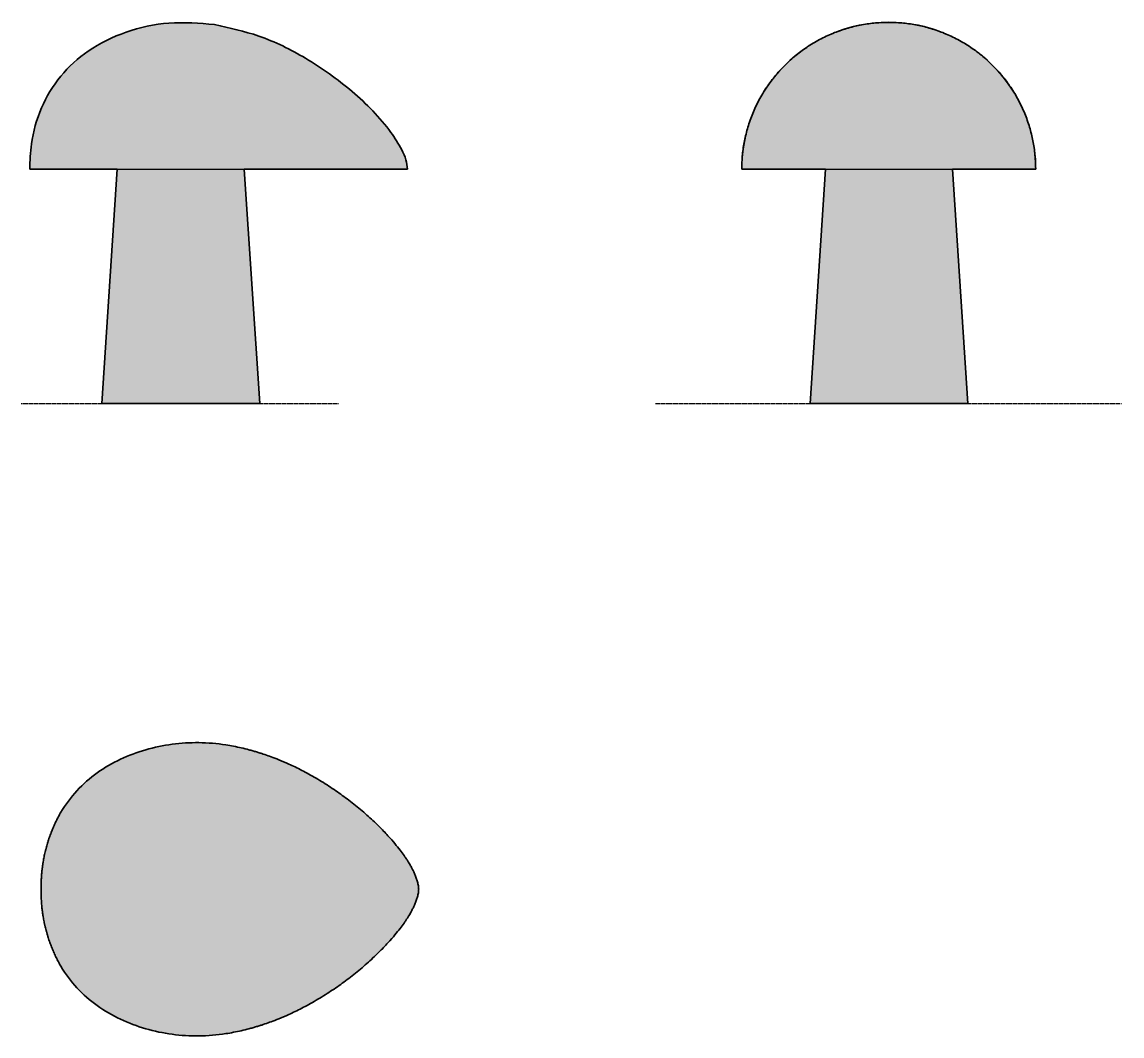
# Model space of a CAD drawing. Header units: millimetres. Extents: x 0 to 684, y -393 to 237.
import ezdxf

# ---------------------------------------------------------------- set-up
doc = ezdxf.new("R2010")
doc.units = ezdxf.units.MM
doc.linetypes.add('Dots', pattern=[1, 0, -1])
doc.layers.add('Blocks', color=7, linetype='Continuous')
doc.layers.add('Blocks$Fill', color=7, linetype='Continuous', true_color=0xffffff)
for name, color, linetype, lineweight, true_color in [('Blocks$Inner', 7, 'Continuous', 25, 0x007f00), ('Blocks$Outline', 7, 'Continuous', 35, 0xff3f3f), ('Groud', 7, 'Dots', 25, 0x243775)]:
    doc.layers.add(name, color=color, linetype=linetype, lineweight=lineweight, true_color=true_color)

# ---------------------------------------------------------------- blocks, each defined once
blk = doc.blocks.new('Night Owl Table Lamp Side')
at = {"layer": 'Blocks$Fill'}
blk.add_hatch(color=256, dxfattribs=at).paths.add_polyline_path([(236.07, 145.6), (236.04, 147.62), (235.97, 149.67), (235.86, 151.73), (235.7, 153.81), (235.48, 155.9), (235.22, 158), (234.91, 160.11), (234.54, 162.23), (234.12, 164.35), (233.65, 166.48), (233.12, 168.61), (232.54, 170.75), (231.9, 172.88), (231.2, 175.01), (230.45, 177.13), (229.65, 179.24), (228.78, 181.35), (227.86, 183.44), (226.89, 185.52), (225.85, 187.58), (224.76, 189.62), (223.62, 191.64), (222.42, 193.64), (221.17, 195.61), (219.86, 197.56), (218.5, 199.47), (217.09, 201.36), (215.62, 203.21), (214.11, 205.02), (212.55, 206.8), (210.94, 208.53), (209.29, 210.23), (207.6, 211.88), (205.86, 213.49), (204.09, 215.05), (202.27, 216.56), (200.42, 218.02), (198.54, 219.43), (196.62, 220.79), (194.68, 222.1), (192.7, 223.36), (190.71, 224.56), (188.68, 225.7), (186.64, 226.79), (184.58, 227.82), (182.5, 228.8), (180.41, 229.72), (178.31, 230.58), (176.19, 231.39), (174.07, 232.14), (171.94, 232.83), (169.81, 233.47), (167.68, 234.06), (165.55, 234.58), (163.42, 235.06), (161.29, 235.48), (159.17, 235.84), (157.06, 236.16), (154.96, 236.42), (152.87, 236.63), (150.8, 236.79), (148.73, 236.91), (146.69, 236.98), (144.66, 237), (142.63, 236.98), (140.58, 236.91), (138.52, 236.79), (136.45, 236.63), (134.36, 236.42), (132.26, 236.16), (130.15, 235.84), (128.03, 235.48), (125.9, 235.06), (123.77, 234.58), (121.64, 234.06), (119.51, 233.47), (117.38, 232.83), (115.25, 232.14), (113.13, 231.39), (111.01, 230.58), (108.91, 229.72), (106.82, 228.8), (104.74, 227.82), (102.68, 226.79), (100.63, 225.7), (98.61, 224.56), (96.61, 223.36), (94.64, 222.1), (92.7, 220.79), (90.78, 219.43), (88.9, 218.02), (87.05, 216.56), (85.23, 215.05), (83.46, 213.49), (81.72, 211.88), (80.03, 210.23), (78.37, 208.53), (76.77, 206.8), (75.21, 205.02), (73.7, 203.21), (72.23, 201.36), (70.82, 199.47), (69.46, 197.56), (68.15, 195.61), (66.9, 193.64), (65.7, 191.64), (64.55, 189.62), (63.47, 187.58), (62.43, 185.52), (61.46, 183.44), (60.54, 181.35), (59.67, 179.24), (58.86, 177.13), (58.11, 175.01), (57.42, 172.88), (56.78, 170.75), (56.2, 168.61), (55.67, 166.48), (55.2, 164.35), (54.78, 162.23), (54.41, 160.11), (54.1, 158), (53.84, 155.9), (53.62, 153.81), (53.46, 151.73), (53.34, 149.67), (53.28, 147.62), (53.25, 145.6), (105.38, 145.6), (95.83, 0), (193.89, 0), (184.35, 145.6)], flags=0)
at = {"layer": 'Blocks$Inner'}
blk.add_line((53.25, 145.6), (236.07, 145.6), dxfattribs=at)
blk.add_lwpolyline([(105.38, 145.6), (95.83, 0), (193.89, 0), (184.35, 145.6)], dxfattribs=at)
blk.add_arc((144.66, 145.6), 91.41, 0, 180, dxfattribs=at)
at = {"layer": 'Blocks$Outline'}
for points in [[(53.25, 145.6), (105.38, 145.6)], [(105.38, 145.6), (95.83, 0)], [(193.89, 0), (184.35, 145.6)], [(184.35, 145.6), (236.07, 145.6)], [(95.83, 0), (193.89, 0)]]:
    blk.add_lwpolyline(points, dxfattribs=at)
blk.add_rational_spline([(236.07, 145.6), (236.07, 237), (144.66, 237), (53.25, 237), (53.25, 145.6)], [1, 0.707106782777, 1, 0.707106782777, 1], degree=2, knots=[0, 0, 0, 143.579578, 143.579578, 287.159156, 287.159156, 287.159156], dxfattribs=at)
blk = doc.blocks.new('Night Owl Table Lamp Top')
at = {"layer": 'Blocks$Fill'}
blk.add_hatch(color=256, dxfattribs=at).paths.add_polyline_path([(114.78, 89.8), (112.7, 90.11), (110.61, 90.38), (108.53, 90.61), (106.45, 90.8), (104.36, 90.95), (102.27, 91.07), (100.18, 91.15), (98.09, 91.19), (96, 91.2), (93.91, 91.17), (91.81, 91.1), (89.72, 90.99), (87.63, 90.85), (85.54, 90.67), (83.45, 90.45), (81.37, 90.19), (79.29, 89.89), (77.22, 89.56), (75.16, 89.19), (73.11, 88.77), (71.06, 88.33), (69.02, 87.84), (66.99, 87.31), (64.97, 86.75), (62.96, 86.14), (60.97, 85.5), (58.98, 84.82), (57.01, 84.1), (55.06, 83.35), (53.12, 82.55), (51.2, 81.71), (49.29, 80.84), (47.41, 79.92), (45.54, 78.97), (43.7, 77.97), (41.87, 76.93), (40.08, 75.85), (38.3, 74.74), (36.56, 73.58), (34.84, 72.38), (33.15, 71.14), (31.49, 69.85), (29.86, 68.53), (28.27, 67.17), (26.71, 65.76), (25.19, 64.32), (23.7, 62.84), (22.26, 61.32), (20.86, 59.77), (19.49, 58.17), (18.17, 56.54), (16.9, 54.88), (15.66, 53.19), (14.47, 51.46), (13.32, 49.7), (12.22, 47.92), (10.72, 45.21), (9.31, 42.44), (7.99, 39.61), (6.76, 36.73), (5.63, 33.8), (4.6, 30.84), (3.67, 27.83), (2.84, 24.79), (2.11, 21.73), (1.49, 18.65), (0.98, 15.55), (0.57, 12.44), (0.27, 9.32), (0.07, 6.21), (-0.02, 3.1), (0, 0), (-0.02, -3.1), (0.07, -6.21), (0.27, -9.32), (0.57, -12.44), (0.98, -15.55), (1.49, -18.65), (2.11, -21.73), (2.84, -24.79), (3.67, -27.83), (4.6, -30.84), (5.63, -33.8), (6.76, -36.73), (7.99, -39.61), (9.31, -42.44), (10.72, -45.21), (12.22, -47.92), (13.32, -49.7), (14.47, -51.46), (15.66, -53.19), (16.9, -54.88), (18.17, -56.54), (19.49, -58.17), (20.86, -59.77), (22.26, -61.32), (23.7, -62.84), (25.19, -64.32), (26.71, -65.76), (28.27, -67.17), (29.86, -68.53), (31.49, -69.85), (33.15, -71.14), (34.84, -72.38), (36.56, -73.58), (38.3, -74.74), (40.08, -75.85), (41.87, -76.93), (43.7, -77.97), (45.54, -78.97), (47.41, -79.92), (49.29, -80.84), (51.2, -81.71), (53.12, -82.55), (55.06, -83.35), (57.01, -84.1), (58.98, -84.82), (60.97, -85.5), (62.96, -86.14), (64.97, -86.75), (66.99, -87.31), (69.02, -87.84), (71.06, -88.33), (73.11, -88.77), (75.16, -89.19), (77.22, -89.56), (79.29, -89.89), (81.37, -90.19), (83.45, -90.45), (85.54, -90.67), (87.63, -90.85), (89.72, -90.99), (91.81, -91.1), (93.91, -91.17), (96, -91.2), (98.09, -91.19), (100.18, -91.15), (102.27, -91.07), (104.36, -90.95), (106.45, -90.8), (108.53, -90.61), (110.61, -90.38), (112.7, -90.11), (114.78, -89.8), (117.2, -89.41), (119.61, -88.97), (122.02, -88.49), (124.41, -87.96), (129.17, -86.78), (133.89, -85.44), (138.12, -84.09), (142.03, -82.74), (146.48, -81.05), (149.16, -79.97), (152.27, -78.63), (155.88, -76.99), (159.9, -75.05), (164.2, -72.83), (168.68, -70.36), (173.23, -67.7), (177.73, -64.9), (182.1, -62.03), (186.24, -59.16), (190.3, -56.18), (194.44, -52.98), (198.54, -49.63), (202.53, -46.18), (206.31, -42.73), (209.79, -39.37), (212.91, -36.2), (215.64, -33.3), (217.95, -30.71), (219.93, -28.41), (221.65, -26.31), (223.15, -24.41), (224.47, -22.65), (225.64, -21.01), (226.72, -19.44), (227.74, -17.89), (228.63, -16.45), (229.36, -15.21), (229.98, -14.11), (230.51, -13.12), (230.98, -12.2), (231.43, -11.28), (231.89, -10.3), (232.35, -9.25), (232.81, -8.13), (233.25, -6.97), (233.46, -6.39), (233.65, -5.8), (233.84, -5.22), (234, -4.63), (234.16, -4.04), (234.3, -3.44), (234.42, -2.84), (234.52, -2.24), (234.6, -1.68), (234.66, -1.12), (234.71, -0.56), (234.74, 0), (234.71, 0.56), (234.66, 1.12), (234.6, 1.68), (234.52, 2.24), (234.42, 2.84), (234.3, 3.44), (234.16, 4.04), (234, 4.63), (233.84, 5.22), (233.65, 5.8), (233.46, 6.39), (233.25, 6.97), (232.81, 8.13), (232.35, 9.25), (231.89, 10.3), (231.43, 11.28), (230.98, 12.2), (230.51, 13.12), (229.98, 14.11), (229.36, 15.21), (228.63, 16.45), (227.74, 17.89), (226.72, 19.44), (225.64, 21.01), (224.47, 22.65), (223.15, 24.41), (221.65, 26.31), (219.93, 28.41), (217.95, 30.71), (215.64, 33.3), (212.91, 36.2), (209.79, 39.37), (206.31, 42.73), (202.53, 46.18), (198.54, 49.63), (194.44, 52.98), (190.3, 56.18), (186.24, 59.16), (182.1, 62.03), (177.73, 64.9), (173.23, 67.7), (168.68, 70.36), (164.2, 72.83), (159.9, 75.05), (155.88, 76.99), (152.27, 78.63), (149.16, 79.97), (146.48, 81.05), (142.03, 82.74), (138.12, 84.09), (133.89, 85.44), (129.17, 86.78), (124.41, 87.96), (122.02, 88.49), (119.61, 88.97), (117.2, 89.41)], flags=0)
at = {"layer": 'Blocks$Inner'}
for centre, start, end in [((92.2, 2.01), 150.14275, 181.24734), ((92.2, -2.01), 178.75266, 209.85725)]:
    blk.add_arc(centre, 92.22, start, end, dxfattribs=at)
for points in [[(114.78, 89.8), (109.22, 90.67), (98.12, 91.59), (81.31, 90.6), (64.86, 87.15), (49.1, 81.26), (34.53, 72.82), (21.82, 61.73), (15.1, 52.71), (12.22, 47.92)], [(12.22, -47.92), (15.1, -52.71), (21.82, -61.73), (34.53, -72.82), (49.1, -81.26), (64.86, -87.15), (81.31, -90.6), (98.12, -91.59), (109.22, -90.67), (114.78, -89.8)]]:
    blk.add_open_spline(points, degree=3, dxfattribs=at)
for points, knots in [([(234.74, 0), (234.7, 0.75), (234.56, 2.31), (234.04, 4.65), (233.28, 6.97), (232.35, 9.31), (231.43, 11.32), (230.54, 13.08), (229.62, 14.77), (228.66, 16.41), (227.76, 17.87), (226.73, 19.44), (225.3, 21.52), (223.27, 24.3), (220.1, 28.26), (215.92, 33.07), (210.04, 39.24), (203.89, 45.03), (198.56, 49.64), (194.44, 53.01), (190.28, 56.22), (186.25, 59.17), (182.15, 62.02), (177.75, 64.92), (173.23, 67.73), (167.15, 71.29), (159.71, 75.24), (151.92, 78.84), (146.25, 81.17), (141.94, 82.79), (138.8, 83.88), (136.14, 84.75), (133.91, 85.44), (131.53, 86.14), (128.39, 87), (124.42, 87.99), (119.62, 89), (116.4, 89.56), (114.78, 89.8)], [101.8261561, 101.8261561, 101.8261561, 101.8261561, 101.8589111, 101.8946254, 101.9303397, 101.966054, 102.0017682, 102.0374825, 102.0731968, 102.091054, 102.1089111, 102.1267682, 102.1446254, 102.1803397, 102.216054, 102.2517682, 102.2874825, 102.3231968, 102.341054, 102.3589111, 102.3767682, 102.3946254, 102.4124825, 102.4303397, 102.4481968, 102.466054, 102.5017682, 102.5374825, 102.5731968, 102.6089111, 102.6446254, 102.6624825, 102.6803397, 102.6981968, 102.716054, 102.7517682, 102.7874825, 102.8231968, 102.8231968, 102.8231968, 102.8231968]), ([(114.78, -89.8), (116.4, -89.56), (119.62, -89), (124.42, -87.99), (128.39, -87), (131.53, -86.14), (133.91, -85.44), (136.14, -84.75), (138.8, -83.88), (141.94, -82.79), (146.25, -81.17), (151.92, -78.84), (159.71, -75.24), (167.15, -71.29), (173.23, -67.73), (177.75, -64.92), (182.15, -62.02), (186.25, -59.17), (190.28, -56.22), (194.44, -53.01), (198.56, -49.64), (203.89, -45.03), (210.04, -39.24), (215.92, -33.07), (220.1, -28.26), (223.27, -24.3), (225.3, -21.52), (226.73, -19.44), (227.76, -17.87), (228.66, -16.41), (229.62, -14.77), (230.54, -13.08), (231.43, -11.32), (232.35, -9.31), (233.28, -6.97), (234.04, -4.65), (234.56, -2.31), (234.7, -0.75), (234.74, 0)], [100.8291154, 100.8291154, 100.8291154, 100.8291154, 100.8648297, 100.900544, 100.9362582, 100.9541154, 100.9719725, 100.9898297, 101.0076868, 101.0434011, 101.0791154, 101.1148297, 101.150544, 101.1862582, 101.2041154, 101.2219725, 101.2398297, 101.2576868, 101.275544, 101.2934011, 101.3112582, 101.3291154, 101.3648297, 101.400544, 101.4362582, 101.4719725, 101.5076868, 101.525544, 101.5434011, 101.5612582, 101.5791154, 101.6148297, 101.650544, 101.6862582, 101.7219725, 101.7576868, 101.7934011, 101.8261561, 101.8261561, 101.8261561, 101.8261561])]:
    blk.add_open_spline(points, degree=3, knots=knots, dxfattribs=at)
at = {"layer": 'Blocks$Outline'}
for points in [[(114.78, 89.8), (109.22, 90.67), (98.12, 91.59), (81.31, 90.6), (64.86, 87.15), (49.1, 81.26), (34.53, 72.82), (21.82, 61.73), (15.1, 52.71), (12.22, 47.92)], [(12.22, -47.92), (15.1, -52.71), (21.82, -61.73), (34.53, -72.82), (49.1, -81.26), (64.86, -87.15), (81.31, -90.6), (98.12, -91.59), (109.22, -90.67), (114.78, -89.8)]]:
    blk.add_open_spline(points, degree=3, dxfattribs=at)
for points, knots in [([(234.74, 0), (234.7, 0.75), (234.56, 2.31), (234.04, 4.65), (233.28, 6.97), (232.35, 9.31), (231.43, 11.32), (230.54, 13.08), (229.62, 14.77), (228.66, 16.41), (227.76, 17.87), (226.73, 19.44), (225.3, 21.52), (223.27, 24.3), (220.1, 28.26), (215.92, 33.07), (210.04, 39.24), (203.89, 45.03), (198.56, 49.64), (194.44, 53.01), (190.28, 56.22), (186.25, 59.17), (182.15, 62.02), (177.75, 64.92), (173.23, 67.73), (167.15, 71.29), (159.71, 75.24), (151.92, 78.84), (146.25, 81.17), (141.94, 82.79), (138.8, 83.88), (136.14, 84.75), (133.91, 85.44), (131.53, 86.14), (128.39, 87), (124.42, 87.99), (119.62, 89), (116.4, 89.56), (114.78, 89.8)], [-0.9970407, -0.9970407, -0.9970407, -0.9970407, -0.9642857, -0.9285714, -0.8928571, -0.8571429, -0.8214286, -0.7857143, -0.75, -0.7321429, -0.7142857, -0.6964286, -0.6785714, -0.6428571, -0.6071429, -0.5714286, -0.5357143, -0.5, -0.4821429, -0.4642857, -0.4464286, -0.4285714, -0.4107143, -0.3928571, -0.375, -0.3571429, -0.3214286, -0.2857143, -0.25, -0.2142857, -0.1785714, -0.1607143, -0.1428571, -0.125, -0.1071429, -0.0714286, -0.0357143, 0, 0, 0, 0]), ([(114.78, -89.8), (116.4, -89.56), (119.62, -89), (124.42, -87.99), (128.39, -87), (131.53, -86.14), (133.91, -85.44), (136.14, -84.75), (138.8, -83.88), (141.94, -82.79), (146.25, -81.17), (151.92, -78.84), (159.71, -75.24), (167.15, -71.29), (173.23, -67.73), (177.75, -64.92), (182.15, -62.02), (186.25, -59.17), (190.28, -56.22), (194.44, -53.01), (198.56, -49.64), (203.89, -45.03), (210.04, -39.24), (215.92, -33.07), (220.1, -28.26), (223.27, -24.3), (225.3, -21.52), (226.73, -19.44), (227.76, -17.87), (228.66, -16.41), (229.62, -14.77), (230.54, -13.08), (231.43, -11.32), (232.35, -9.31), (233.28, -6.97), (234.04, -4.65), (234.56, -2.31), (234.7, -0.75), (234.74, 0)], [0, 0, 0, 0, 0.0357143, 0.0714286, 0.1071429, 0.125, 0.1428571, 0.1607143, 0.1785714, 0.2142857, 0.25, 0.2857143, 0.3214286, 0.3571429, 0.375, 0.3928571, 0.4107143, 0.4285714, 0.4464286, 0.4642857, 0.4821429, 0.5, 0.5357143, 0.5714286, 0.6071429, 0.6428571, 0.6785714, 0.6964286, 0.7142857, 0.7321429, 0.75, 0.7857143, 0.8214286, 0.8571429, 0.8928571, 0.9285714, 0.9642857, 0.9970407, 0.9970407, 0.9970407, 0.9970407])]:
    blk.add_open_spline(points, degree=3, knots=knots, dxfattribs=at)
for points in [[(12.22, 47.92), (-0.56, 25.66), (0, 0)], [(0, 0), (-0.56, -25.66), (12.22, -47.92)]]:
    blk.add_rational_spline(points, [1, 0.963386145654, 1], degree=2, dxfattribs=at)
blk = doc.blocks.new('Night Owl Table Lamp Front')
at = {"layer": 'Blocks$Fill'}
blk.add_hatch(color=256, dxfattribs=at).paths.add_polyline_path([(119.78, 235.6), (112.65, 236.18), (105.53, 236.63), (101.97, 236.75), (98.42, 236.79), (94.87, 236.73), (93.1, 236.65), (91.32, 236.54), (89.63, 236.4), (87.94, 236.24), (86.25, 236.04), (84.57, 235.81), (81.21, 235.26), (77.86, 234.6), (74.54, 233.82), (71.23, 232.94), (67.96, 231.96), (64.72, 230.88), (61.61, 229.74), (58.55, 228.51), (55.53, 227.19), (52.55, 225.78), (49.62, 224.27), (48.18, 223.47), (46.75, 222.66), (45.34, 221.81), (43.94, 220.94), (42.56, 220.05), (41.19, 219.13), (38.83, 217.44), (36.52, 215.66), (34.27, 213.81), (32.08, 211.89), (31.02, 210.9), (29.97, 209.89), (28.94, 208.86), (27.92, 207.81), (26.93, 206.75), (25.96, 205.67), (25, 204.57), (24.07, 203.45), (23.16, 202.33), (22.28, 201.19), (21.41, 200.03), (20.57, 198.86), (19.75, 197.67), (18.94, 196.47), (18.16, 195.26), (17.4, 194.03), (15.95, 191.53), (14.58, 188.99), (13.3, 186.4), (12.11, 183.76), (11, 181.06), (9.98, 178.32), (9.05, 175.55), (8.22, 172.75), (7.49, 169.92), (6.85, 167.07), (6.32, 164.21), (6.09, 162.77), (5.88, 161.33), (5.64, 159.37), (5.45, 157.41), (5.15, 153.48), (4.8, 145.6), (59.27, 145.6), (49.72, 0), (147.79, 0), (138.23, 145.6), (239.75, 145.6), (239.32, 148.56), (239.19, 149.29), (239.04, 150.02), (238.88, 150.75), (238.69, 151.47), (238.58, 151.88), (238.45, 152.28), (238.18, 153.09), (237.88, 153.89), (237.56, 154.68), (237.21, 155.47), (236.85, 156.25), (236.09, 157.78), (235.35, 159.18), (234.58, 160.56), (233.78, 161.92), (232.96, 163.26), (232.11, 164.59), (231.24, 165.9), (229.44, 168.48), (228.14, 170.25), (226.8, 171.99), (225.43, 173.71), (224.03, 175.4), (221.14, 178.72), (218.14, 181.94), (215.03, 185.07), (211.84, 188.12), (208.58, 191.08), (205.25, 193.97), (201.82, 196.82), (198.33, 199.6), (194.79, 202.3), (191.19, 204.93), (187.54, 207.47), (183.84, 209.95), (180.08, 212.34), (176.27, 214.66), (172.8, 216.69), (169.28, 218.64), (165.71, 220.51), (162.11, 222.3), (158.46, 224), (154.78, 225.59), (151.05, 227.08), (147.28, 228.44), (143.91, 229.55), (140.52, 230.57), (137.1, 231.52), (133.66, 232.41)], flags=0)
at = {"layer": 'Blocks$Inner'}
blk.add_line((4.8, 145.6), (239.75, 145.6), dxfattribs=at)
blk.add_lwpolyline([(59.27, 145.6), (49.72, 0), (147.79, 0), (138.23, 145.6)], dxfattribs=at)
for points, knots in [([(119.78, 235.6), (110.27, 236.41), (91.69, 237.99), (64.65, 231.95), (41.39, 220.7), (23.23, 204.21), (11.11, 184.11), (5.47, 163.89), (4.99, 150.86), (4.8, 145.6)], [558.88095, 558.88095, 558.88095, 558.88095, 587.350833, 614.5544, 640.848522, 664.064662, 687.099071, 710.381449, 726.152854, 726.152854, 726.152854, 726.152854]), ([(239.75, 145.6), (239.49, 147.58), (238.92, 151.83), (235.38, 159.61), (225.6, 174.97), (205.72, 194.86), (177.78, 214.81), (148.82, 229.22), (129.06, 233.56), (119.78, 235.6)], [402.220178, 402.220178, 402.220178, 402.220178, 408.187279, 415.01775, 427.615432, 462.757156, 498.359393, 530.460092, 558.88095, 558.88095, 558.88095, 558.88095])]:
    blk.add_open_spline(points, degree=3, knots=knots, dxfattribs=at)
at = {"layer": 'Blocks$Outline'}
for points in [[(4.8, 145.6), (59.27, 145.6)], [(59.27, 145.6), (49.72, 0)], [(147.79, 0), (138.23, 145.6)], [(138.23, 145.6), (239.75, 145.6)], [(49.72, 0), (147.79, 0)]]:
    blk.add_lwpolyline(points, dxfattribs=at)
for points, knots in [([(119.78, 235.6), (110.27, 236.41), (91.69, 237.99), (64.65, 231.95), (41.39, 220.7), (23.23, 204.21), (11.11, 184.11), (5.47, 163.89), (4.99, 150.86), (4.8, 145.6)], [0, 0, 0, 0, 28.469883, 55.67345, 81.967572, 105.183711, 128.218121, 151.500499, 167.271904, 167.271904, 167.271904, 167.271904]), ([(239.75, 145.6), (239.49, 147.58), (238.92, 151.83), (235.38, 159.61), (225.6, 174.97), (205.72, 194.86), (177.78, 214.81), (148.82, 229.22), (129.06, 233.56), (119.78, 235.6)], [-156.660772, -156.660772, -156.660772, -156.660772, -150.693671, -143.8632, -131.265519, -96.123794, -60.521557, -28.420858, 0, 0, 0, 0])]:
    blk.add_open_spline(points, degree=3, knots=knots, dxfattribs=at)

msp = doc.modelspace()

# ---------------------------------------------------------------- linework, layer by layer
at = {"layer": 'Groud'}
for points in [[(0, 0), (197.51, 0)], [(394.26, 0), (683.98, 0)]]:
    msp.add_lwpolyline(points, dxfattribs=at)

# ---------------------------------------------------------------- block references
at = {"layer": 'Blocks'}
for name, p in [('Night Owl Table Lamp Front', (0, 0)), ('Night Owl Table Lamp Side', (394.26, 0)), ('Night Owl Table Lamp Top', (11.93, -302.22))]:
    msp.add_blockref(name, p, dxfattribs=at)

doc.saveas('drawing.dxf')
